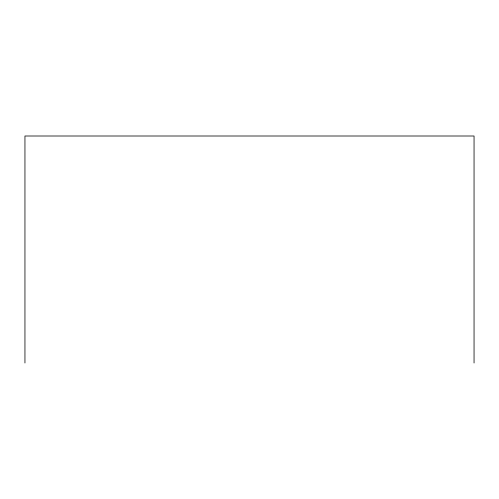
<?xml version="1.0" encoding="UTF-8"?>
<svg xmlns="http://www.w3.org/2000/svg" width="499" height="499" viewBox="0 0 499 499"><rect width="100%" height="100%" fill="white"/><g stroke="black" fill="none" stroke-linecap="round" stroke-linejoin="round"><path stroke-width="0.75" d="M474.05 362.998L474.05 136.002L24.95 136.002L24.95 362.998"/></g></svg>
